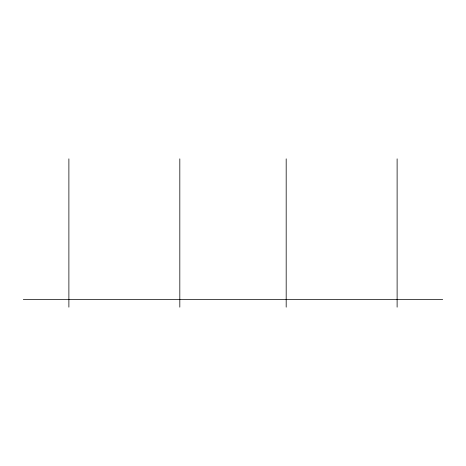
<?xml version="1.0" encoding="UTF-8"?>
<svg xmlns="http://www.w3.org/2000/svg" width="466" height="466" viewBox="0 0 466 466"><rect width="100%" height="100%" fill="white"/><g stroke="black" fill="none" stroke-linecap="round" stroke-linejoin="round"><path stroke-width="0.7" d="M23.3 299.556L442.7 299.556M397.114 158.848L397.114 307.152M286.182 158.848L286.182 307.152M179.818 158.848L179.818 307.152M68.886 158.848L68.886 307.152"/></g></svg>
